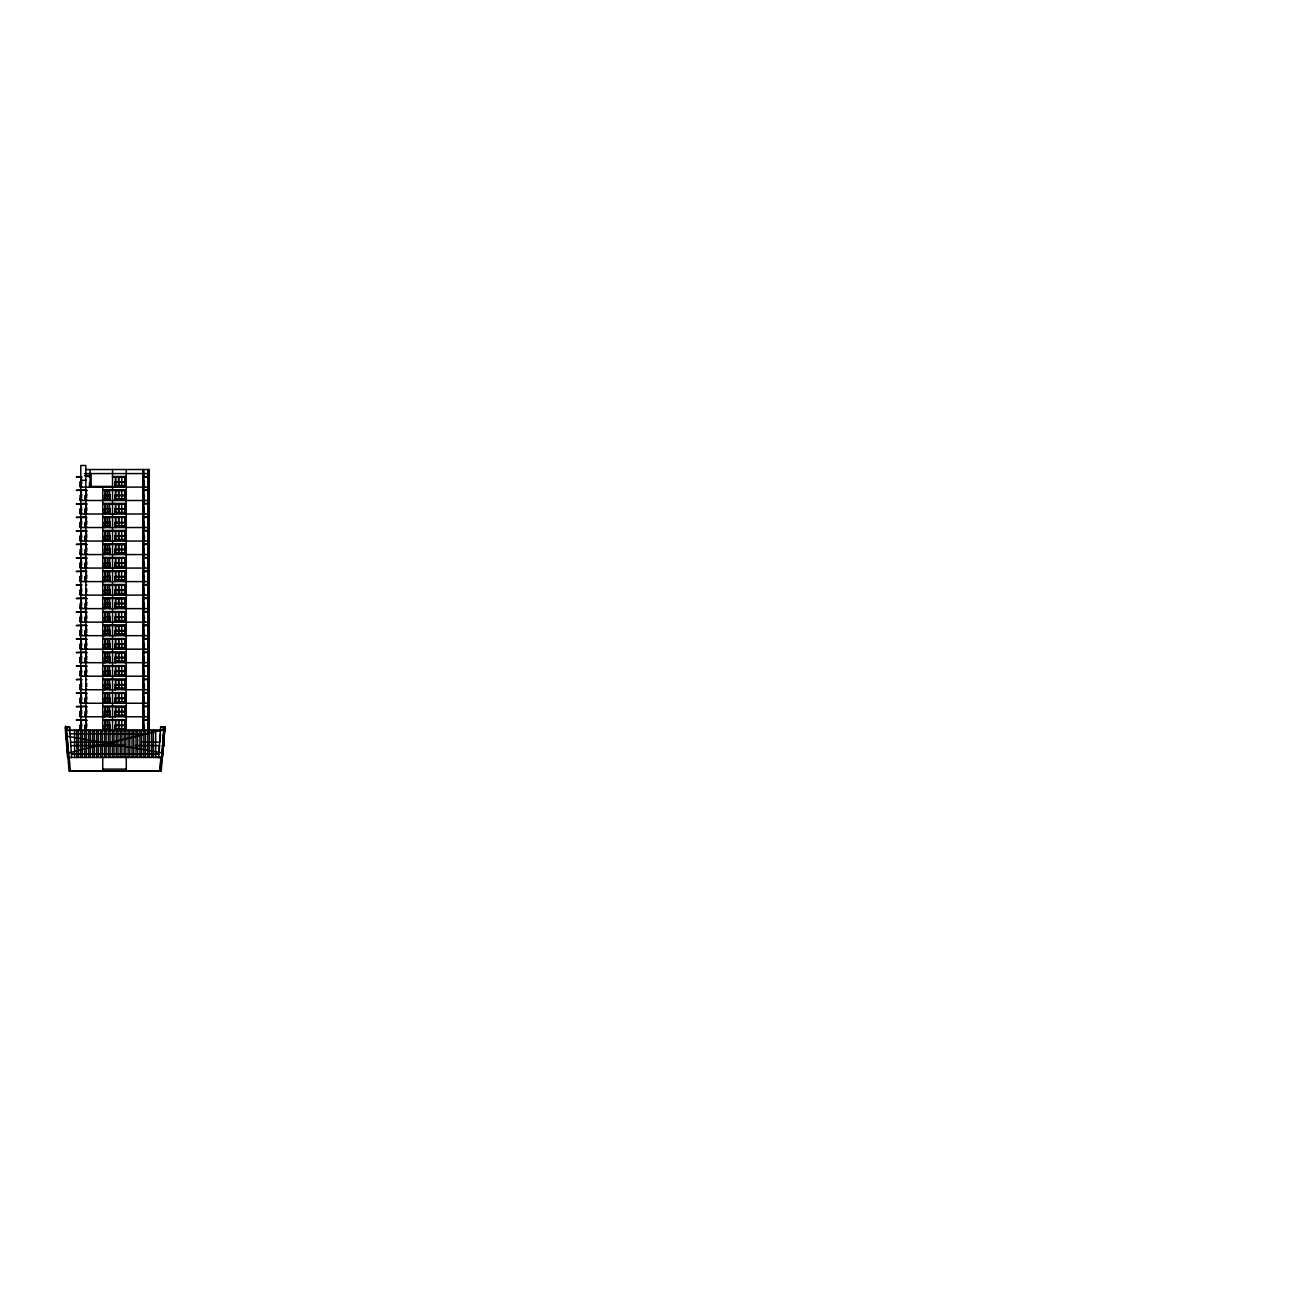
<?xml version="1.0" encoding="UTF-8"?>
<svg xmlns="http://www.w3.org/2000/svg" width="1304" height="1304" viewBox="0 0 1304 1304"><rect width="100%" height="100%" fill="white"/><g stroke="black" fill="none" stroke-linecap="round" stroke-linejoin="round"><path stroke-width="1.5" d="M67.172 730.273C63.505 730.582 67.645 722.807 66.471 730.436L164.646 730.452L162.886 752.995L66.944 736.206L68.444 752.978L164.516 729.311L161.223 770.925L69.063 770.925L65.559 726.002M67.172 730.387L67.172 727.029M69.275 757.477L67.564 757.51L65.2 727.241L69.568 727.029L71.671 757.477L68.004 757.477L66.162 733.842M69.829 733.744L148.379 733.744M70.481 742.269L117.181 742.221M70.742 745.627L125.233 745.595L94.964 745.481M160.816 759.596L162.103 759.694L164.956 727.078L163.864 727.029L162.299 757.477L158.632 757.428M158.892 753.957L71.41 754.071L158.876 754.071L159.544 745.595L135.323 745.595M160.49 733.793L159.805 742.221L141.533 742.221M161.028 757.477L162.299 757.477L160.914 757.428L159.952 770.827L160.962 757.901M68.02 757.477L161.712 757.428L164.125 727.029L160.767 727.078L164.695 727.078L162.821 753.419L163.864 730.387L162.299 757.477L160.995 757.331L162.283 757.461M163.147 730.387L163.147 727.029M163.326 730.273L164.646 730.436L164.125 727.029L164.956 727.078L163.603 736.189M158.632 757.477L160.636 727.013L164.956 727.078M162.658 752.995L163.619 744.502M162.886 752.995L163.619 742.009M162.315 750.68L162.918 743.916M162.821 753.419L163.848 742.025M162.609 753.402L162.674 745.595M66.732 733.744L67.433 733.647M66.895 745.986L68.362 745.481M66.455 727.078L65.64 727.062L69.568 727.029L65.64 727.078L69.568 727.078L69.568 730.436M66.7 743.557L66.993 744.454M68.444 762.97L69.715 762.775M85.852 469.522L149.259 469.522L149.259 730.273M84.516 473.58L149.259 473.58M84.613 475.504L90.123 475.504M85.053 475.944L90.123 475.944M80.783 476.514L76.268 476.971L81.793 476.971M112.535 476.514L126.276 476.514M143.847 476.514L149.259 476.514M86.178 475.944L90.123 476.971M112.535 476.971L126.276 476.971M142.837 476.971L149.259 476.971M80.783 477.182L81.793 477.182M142.837 477.182L143.847 477.182M80.783 480.279L85.852 480.279M80.783 481.013L81.793 481.013M142.837 481.013L143.847 481.013M148.249 481.013L149.259 481.013M80.783 481.698L80.098 487.109L149.259 487.109M115.388 481.698L114.801 487.109M125.005 481.698L125.608 487.109M80.098 481.926L80.098 485.968M115.388 481.926L125.005 481.926M143.847 481.926L144.532 487.109M80.098 482.366L81.793 482.366M114.801 482.366L125.608 482.366M142.837 482.366L144.532 482.366M148.249 482.366L149.259 482.366M142.837 482.936L143.847 482.936M80.783 483.719L81.793 483.719M148.249 483.719L149.259 483.719M142.837 484.289L143.847 484.289M89.78 485.528L89.454 487.109M114.801 485.528L125.608 485.528M89.454 485.968L89.569 482.366M114.801 485.968L125.005 485.968M80.098 486.425L81.793 486.425M91.133 486.425L112.535 486.425M114.801 486.425L125.005 486.425M142.837 486.425L144.532 486.425M85.852 489.913L76.268 490.353L86.863 490.353M102.739 489.913L126.276 489.913M143.847 489.913L149.259 489.913M102.739 490.353L126.276 490.353M142.837 490.353L149.259 490.353M80.783 490.581L81.793 490.581M85.852 490.581L86.863 490.581M142.837 490.581L143.847 490.581M80.783 494.412L81.793 494.412M85.852 494.412L86.863 494.412M142.837 494.412L143.847 494.412M148.249 494.412L149.259 494.412M80.783 495.08L80.098 500.491L149.259 500.491M85.852 495.08L85.167 495.764L86.863 495.764M143.847 495.308L144.532 500.491M80.098 495.764L81.793 495.764M104.483 495.764L110.237 495.764M114.801 495.764L125.608 495.764M142.837 495.764L144.532 495.764M148.249 495.764L149.259 495.764M142.837 496.319L143.847 496.319M80.783 497.117L81.793 497.117M85.852 497.117L86.863 497.117M148.249 497.117L149.259 497.117M142.837 497.688L143.847 497.688M85.51 498.91L85.167 500.491M104.483 498.91L110.237 498.91M114.801 498.91L125.608 498.91M80.098 499.367L80.555 495.308M85.167 499.367L85.624 495.308M104.483 499.367L109.911 499.367M114.801 499.367L125.005 499.367M80.783 499.595L81.793 499.595M80.098 499.823L81.793 499.823M85.167 499.823L86.863 499.823M104.483 499.823L110.237 499.823M114.801 499.823L125.005 499.823M142.837 499.823L144.532 499.823M85.852 503.425L76.268 503.866L86.863 503.866M102.739 503.425L126.276 503.425M143.847 503.425L149.259 503.425M102.739 503.866L126.276 503.866M142.837 503.866L149.259 503.866M80.783 504.094L81.793 504.094M85.852 504.094L86.863 504.094M142.837 504.094L143.847 504.094M80.783 507.924L81.793 507.924M85.852 507.924L86.863 507.924M142.837 507.924L143.847 507.924M148.249 507.924L149.259 507.924M80.783 508.609L80.098 514.004L149.259 514.004M85.852 508.609L85.167 509.277L86.863 509.277M115.388 508.609L114.801 514.004M125.005 508.609L125.608 514.004M80.098 508.837L80.098 512.879M85.167 508.837L85.167 512.879M104.809 508.837L109.911 508.837M115.388 508.837L125.005 508.837M143.847 508.837L144.532 514.004M80.098 509.277L81.793 509.277M104.483 509.277L110.237 509.277M114.801 509.277L125.608 509.277M143.847 509.277L144.19 512.879M148.249 509.277L149.259 509.277M142.837 509.831L143.847 509.831M80.783 510.63L81.793 510.63M85.852 510.63L86.863 510.63M148.249 510.63L149.259 510.63M142.837 511.201L143.847 511.201M85.51 512.439L85.167 514.004M104.483 512.439L110.237 512.439M114.801 512.439L125.608 512.439M104.483 512.879L109.911 512.879M114.801 512.879L125.005 512.879M80.783 513.108L81.793 513.108M80.098 513.336L81.793 513.336M85.167 513.336L86.863 513.336M104.483 513.336L110.237 513.336M114.801 513.336L125.005 513.336M142.837 513.336L144.532 513.336M85.852 516.938L76.268 517.395L86.863 517.623M102.739 516.938L126.276 516.938M143.847 516.938L149.259 516.938M102.739 517.395L126.276 517.395M142.837 517.395L149.259 517.395M80.783 521.453L81.793 521.453M85.852 521.453L86.863 521.453M142.837 521.453L143.847 521.453M148.249 521.453L149.259 521.453M80.783 522.122L80.098 527.533L149.259 527.533M85.852 522.122L85.167 522.79L86.863 522.79M115.388 522.122L114.801 527.533M125.005 522.122L125.608 527.533M80.098 522.35L80.098 526.409M85.167 522.35L85.167 526.409M104.809 522.35L109.911 522.35M115.388 522.35L125.005 522.35M143.847 522.35L144.532 527.533M80.098 522.79L81.793 522.79M104.483 522.79L110.237 522.79M114.801 522.79L125.608 522.79M142.837 522.79L144.532 522.79M148.249 522.79L149.259 522.79M142.837 523.36L143.847 523.36M80.783 524.143L81.793 524.143M85.852 524.143L86.863 524.143M148.249 524.143L149.259 524.143M142.837 524.713L143.847 524.713M85.51 525.952L85.167 527.533M104.483 525.952L110.237 525.952M114.801 525.952L125.608 525.952M104.483 526.409L109.911 526.409M114.801 526.409L125.005 526.409M80.098 526.849L81.793 526.849M85.167 526.849L86.863 526.849M104.483 526.849L110.237 526.849M114.801 526.849L125.005 526.849M142.837 526.849L144.532 526.849M85.852 530.451L76.268 530.907L86.863 530.907M102.739 530.451L126.276 530.451M143.847 530.451L149.259 530.451M102.739 530.907L126.276 530.907M142.837 530.907L149.259 530.907M80.783 531.135L81.793 531.135M85.852 531.135L86.863 531.135M142.837 531.135L143.847 531.135M80.783 534.966L81.793 534.966M85.852 534.966L86.863 534.966M142.837 534.966L143.847 534.966M148.249 534.966L149.259 534.966M80.783 535.634L80.098 541.046L149.259 541.046M85.852 535.634L85.167 536.319L86.863 536.319M115.388 535.634L114.801 541.046M125.005 535.634L125.608 541.046M80.098 535.862L80.098 539.921M85.167 535.862L85.167 539.921M104.809 535.862L109.911 535.862M115.388 535.862L125.005 535.862M143.847 535.862L144.532 541.046M80.098 536.319L81.793 536.319M104.483 536.319L110.237 536.319M114.801 536.319L125.608 536.319M142.837 536.319L144.532 536.319L144.19 539.921M148.249 536.319L149.259 536.319M142.837 536.873L143.847 536.873M80.783 537.672L81.793 537.672M85.852 537.672L86.863 537.672M148.249 537.672L149.259 537.672M142.837 538.226L143.847 538.226M85.51 539.465L85.167 541.046M104.483 539.465L110.237 539.465M114.801 539.465L125.608 539.465M80.783 540.149L81.793 540.149M104.483 539.921L109.911 539.921M114.801 539.921L125.005 539.921M80.098 540.361L81.793 540.361M85.167 540.361L86.863 540.361M104.483 540.361L110.237 540.361M114.801 540.361L125.005 540.361M142.837 540.361L144.532 540.361M85.852 543.98L76.268 544.42L86.863 544.42M102.739 543.98L126.276 543.98M143.847 543.98L149.259 543.98M102.739 544.42L126.276 544.42M142.837 544.42L149.259 544.42M80.783 544.648L81.793 544.648M85.852 544.648L86.863 544.648M142.837 544.648L143.847 544.648M80.783 548.479L81.793 548.479M85.852 548.479L86.863 548.479M142.837 548.479L143.847 548.479M148.249 548.479L149.259 548.479M80.783 549.147L80.098 554.559L149.259 554.559M85.852 549.147L85.167 549.832L86.863 549.832M143.847 549.375L144.532 554.559M80.098 549.832L81.793 549.832M104.483 549.832L110.237 549.832M114.801 549.832L125.608 549.832M148.249 549.832L149.259 549.832M142.837 550.386L143.847 550.386M80.783 551.184L81.793 551.184M85.852 551.184L86.863 551.184M148.249 551.184L149.259 551.184M142.837 551.755L143.847 551.755M85.51 552.977L85.167 554.559M104.483 552.977L110.237 552.977M114.801 552.977L125.608 552.977M80.098 553.434L80.555 549.375M85.167 553.434L85.624 549.375M104.483 553.434L109.911 553.434M114.801 553.434L125.005 553.434M80.783 553.662L81.793 553.662M85.852 553.662L86.863 553.662M142.837 553.662L143.847 553.662M80.098 553.89L81.793 553.89M85.167 553.89L86.863 553.89M104.483 553.89L110.237 553.89M114.801 553.89L125.005 553.89M142.837 553.89L144.532 553.89M85.852 557.493L76.268 557.933L86.863 557.933M102.739 557.493L126.276 557.493M143.847 557.493L149.259 557.493M102.739 557.933L126.276 557.933M142.837 557.933L149.259 557.933M80.783 558.161L81.793 558.161M85.852 558.161L86.863 558.161M142.837 558.161L143.847 558.161M80.783 561.991L81.793 561.991M85.852 561.991L86.863 561.991M142.837 561.991L143.847 561.991M148.249 561.991L149.259 561.991M80.783 562.676L80.098 568.071L149.259 568.071M85.852 562.676L85.167 563.344L86.863 563.344M115.388 562.676L114.801 568.071M125.005 562.676L125.608 568.071M80.098 562.904L80.098 566.947M85.167 562.904L85.167 566.947M104.809 562.904L109.911 562.904M115.388 562.904L125.005 562.904M143.847 562.904L144.532 568.071M80.098 563.344L81.793 563.344M104.483 563.344L110.237 563.344M114.801 563.344L125.608 563.344M142.837 563.344L144.532 563.344M148.249 563.344L149.259 563.344M142.837 563.898L143.847 563.898M80.783 564.697L81.793 564.697M85.852 564.697L86.863 564.697M148.249 564.697L149.259 564.697M142.837 565.268L143.847 565.268M85.51 566.506L85.167 568.071M104.483 566.506L110.237 566.506M114.801 566.506L125.608 566.506M104.483 566.947L109.911 566.947M114.801 566.947L125.005 566.947M80.098 567.403L81.793 567.403M85.167 567.403L86.863 567.403M104.483 567.403L110.237 567.403M114.801 567.403L125.005 567.403M142.837 567.403L144.532 567.403M85.852 571.005L76.268 571.462L86.863 571.462M102.739 571.005L126.276 571.005M143.847 571.005L149.259 571.005M102.739 571.462L126.276 571.462M142.837 571.69L149.259 571.462M80.783 575.52L81.793 575.52M85.852 575.52L86.863 575.52M142.837 575.52L143.847 575.52M148.249 575.52L149.259 575.52M80.783 576.189L80.098 581.6L149.259 581.6M85.852 576.189L85.167 576.857L86.863 576.857M115.388 576.189L114.801 581.6M125.005 576.189L125.608 581.6M80.098 576.417L80.098 580.476M85.167 576.417L85.167 580.476M104.809 576.417L109.911 576.417M115.388 576.417L125.005 576.417M143.847 576.417L144.532 581.6M80.098 576.857L81.793 576.857M104.483 576.857L110.237 576.857M114.801 576.857L125.608 576.857M142.837 576.857L144.532 576.857M148.249 576.857L149.259 576.857M142.837 577.428L143.847 577.428M80.783 578.21L81.793 578.21M85.852 578.21L86.863 578.21M148.249 578.21L149.259 578.21M142.837 578.78L143.847 578.78M85.51 580.019L85.167 581.6M104.483 580.019L110.237 580.019M114.801 580.019L125.608 580.019M104.483 580.476L109.911 580.476M114.801 580.476L125.005 580.476M80.098 580.916L81.793 580.916M85.167 580.916L86.863 580.916M104.483 580.916L110.237 580.916M114.801 580.916L125.005 580.916M142.837 580.916L144.532 580.916M80.783 584.518L76.268 584.974L81.793 584.974M102.739 584.518L126.276 584.518M143.847 584.518L149.259 584.518M85.852 584.974L86.863 584.974M102.739 584.974L126.276 584.974M142.837 584.974L149.259 584.974M80.783 585.203L81.793 585.203M142.837 585.203L143.847 585.203M80.783 589.033L81.793 589.033M85.852 589.033L86.863 589.033M142.837 589.033L143.847 589.033M148.249 589.033L149.259 589.033M80.783 589.701L80.098 595.113L149.259 595.113M115.388 589.701L114.801 595.113M125.005 589.701L125.608 595.113M80.098 589.93L80.098 593.988M104.809 589.93L109.911 589.93M115.388 589.93L125.005 589.93M143.847 589.93L144.532 595.113M80.098 590.386L81.793 590.386M85.852 590.386L86.863 590.386M104.483 590.386L110.237 590.386M114.801 590.386L125.608 590.386M143.847 590.386L144.19 593.988M148.249 590.386L149.259 590.386M142.837 590.94L143.847 590.94M80.783 591.739L81.793 591.739M85.852 591.739L86.863 591.739M148.249 591.739L149.259 591.739M142.837 592.293L143.847 592.293M104.483 593.532L110.237 593.532M114.801 593.532L125.608 593.532M80.783 594.216L81.793 594.216M104.483 593.988L109.911 593.988M114.801 593.988L125.005 593.988M142.837 594.216L144.532 593.988M80.098 594.428L81.793 594.428M85.852 594.428L86.863 594.428M104.483 594.428L110.237 594.428M114.801 594.428L125.005 594.428M142.837 594.428L144.532 594.428M85.852 598.047L76.268 598.487L86.863 598.487M102.739 598.047L126.276 598.047M143.847 598.047L149.259 598.047M102.739 598.487L126.276 598.487M142.837 598.487L149.259 598.487M80.783 598.715L81.793 598.715M85.852 598.715L86.863 598.715M142.837 598.715L143.847 598.715M80.783 602.546L81.793 602.546M85.852 602.546L86.863 602.546M142.837 602.546L143.847 602.546M148.249 602.546L149.259 602.546M80.783 603.214L80.098 608.626L149.259 608.626M143.847 603.442L144.532 608.626M80.098 603.899L81.793 603.899M86.863 603.899L85.167 603.214M104.483 603.899L110.237 603.899M114.801 603.899L125.608 603.899M142.837 603.899L144.532 603.899M148.249 603.899L149.259 603.899M142.837 604.453L143.847 604.453M80.783 605.252L81.793 605.252M85.852 605.252L86.863 605.252M148.249 605.252L149.259 605.252M142.837 605.822L143.847 605.822M85.51 607.045L85.167 608.626M104.483 607.045L110.237 607.045M114.801 607.045L125.608 607.045M80.098 607.501L80.555 603.442M85.167 607.501L85.624 603.442M104.483 607.501L109.911 607.501M114.801 607.501L125.005 607.501M80.783 607.729L81.793 607.729M80.098 607.957L81.793 607.957M85.167 607.957L86.863 607.957M104.483 607.957L110.237 607.957M114.801 607.957L125.005 607.957M142.837 607.957L144.532 607.957M85.852 611.56L76.268 612L86.863 612M102.739 611.56L126.276 611.56M143.847 611.56L149.259 611.56M102.739 612L126.276 612M142.837 612L149.259 612M80.783 612.228L81.793 612.228M85.852 612.228L86.863 612.228M142.837 612.228L143.847 612.228M80.783 616.058L81.793 616.058M85.852 616.058L86.863 616.058M142.837 616.058L143.847 616.058M148.249 616.058L149.259 616.058M80.783 616.743L80.098 622.138L149.259 622.138M85.852 616.743L85.167 617.411L86.863 617.411M115.388 616.743L114.801 622.138M125.005 616.743L125.608 622.138M80.098 616.971L80.098 621.014M85.167 616.971L85.167 621.014M104.809 616.971L109.911 616.971M115.388 616.971L125.005 616.971M143.847 616.971L144.532 622.138M80.098 617.411L81.793 617.411M104.483 617.411L110.237 617.411M114.801 617.411L125.608 617.411M142.837 617.411L144.532 617.411L144.19 621.014M148.249 617.411L149.259 617.411M142.837 617.966L143.847 617.966M80.783 618.764L81.793 618.764M85.852 618.764L86.863 618.764M148.249 618.764L149.259 618.764M142.837 619.335L143.847 619.335M85.51 620.574L85.167 622.138M104.483 620.574L110.237 620.574M114.801 620.574L125.608 620.574M104.483 621.014L109.911 621.014M114.801 621.014L125.005 621.014M80.783 621.242L81.793 621.242M80.098 621.47L81.793 621.47M85.167 621.47L86.863 621.47M104.483 621.47L110.237 621.47M114.801 621.47L125.005 621.47M142.837 621.47L144.532 621.47M85.852 625.072L76.268 625.529L86.863 625.529M102.739 625.072L126.276 625.072M143.847 625.072L149.259 625.072M102.739 625.529L126.276 625.529M142.837 625.529L149.259 625.529M80.783 625.757L81.793 625.757M85.852 625.757L86.863 625.757M142.837 625.757L143.847 625.757M80.783 629.571L81.793 629.571M85.852 629.571L86.863 629.571M142.837 629.571L143.847 629.571M148.249 629.571L149.259 629.571M80.783 630.256L80.098 635.667L149.259 635.667M85.852 630.256L85.167 630.924L86.863 630.924M115.388 630.256L114.801 635.667M125.005 630.256L125.608 635.667M80.098 630.484L80.098 634.543M85.167 630.484L85.167 634.543M104.809 630.484L109.911 630.484M115.388 630.484L125.005 630.484M143.847 630.484L144.532 635.667M80.098 630.924L81.793 630.924M104.483 630.924L110.237 630.924M114.801 630.924L125.608 630.924M148.249 630.924L149.259 630.924M142.837 631.495L143.847 631.495M80.783 632.277L81.793 632.277M85.852 632.277L86.863 632.277M148.249 632.277L149.259 632.277M142.837 632.847L143.847 632.847M85.51 634.086L85.167 635.667M104.483 634.086L110.237 634.086M114.801 634.086L125.608 634.086M104.483 634.543L109.911 634.543M114.801 634.543L125.005 634.543M80.783 634.755L81.793 634.755M85.852 634.755L86.863 634.755M142.837 634.755L143.847 634.755M80.098 634.983L81.793 634.983M85.167 634.983L86.863 634.983M104.483 634.983L110.237 634.983M114.801 634.983L125.005 634.983M142.837 634.983L144.532 634.983M85.852 638.585L76.268 639.041L86.863 639.041M102.739 638.585L126.276 638.585M143.847 638.585L149.259 638.585M102.739 639.041L126.276 639.041M142.837 639.041L149.259 639.041M80.783 639.27L81.793 639.27M85.852 639.27L86.863 639.27M142.837 639.27L143.847 639.27M80.783 643.1L81.793 643.1M85.852 643.1L86.863 643.1M142.837 643.1L143.847 643.1M148.249 643.1L149.259 643.1M80.783 643.768L80.098 649.18L149.259 649.18M85.852 643.768L85.167 644.453L86.863 644.453M115.388 643.768L114.801 649.18M125.005 643.768L125.608 649.18M80.098 643.997L80.098 648.055M85.167 643.997L85.167 648.055M104.809 643.997L109.911 643.997M115.388 643.997L125.005 643.997M143.847 643.997L144.532 649.18M80.098 644.453L81.793 644.453M104.483 644.453L110.237 644.453M114.801 644.453L125.608 644.453M142.837 644.453L144.532 644.453L144.19 648.055M148.249 644.453L149.259 644.453M142.837 645.007L143.847 645.007M80.783 645.806L81.793 645.806M85.852 645.806L86.863 645.806M148.249 645.806L149.259 645.806M142.837 646.36L143.847 646.36M85.51 647.599L85.167 649.18M104.483 647.599L110.237 647.599M114.801 647.599L125.608 647.599M80.783 648.284L81.793 648.284M104.483 648.055L109.911 648.055M114.801 648.055L125.005 648.055M80.098 648.495L81.793 648.495M85.167 648.495L86.863 648.495M104.483 648.495L110.237 648.495M114.801 648.495L125.005 648.495M142.837 648.495L144.532 648.495M85.852 652.114L76.268 652.554L86.863 652.554M102.739 652.114L126.276 652.114M143.847 652.114L149.259 652.114M102.739 652.554L126.276 652.554M142.837 652.554L149.259 652.554M80.783 652.782L81.793 652.782M85.852 652.782L86.863 652.782M142.837 652.782L143.847 652.782M80.783 656.613L81.793 656.613M85.852 656.613L86.863 656.613M142.837 656.613L143.847 656.613M148.249 656.613L149.259 656.613M85.852 657.281L85.167 657.966L86.863 657.966M143.847 657.509L144.532 662.693M80.098 657.966L81.793 657.966M104.483 657.966L110.237 657.966M114.801 657.966L125.608 657.966M148.249 657.966L149.259 657.966M142.837 658.52L143.847 658.52M80.783 659.319L81.793 659.319M85.852 659.319L86.863 659.319M148.249 659.319L149.259 659.319M142.837 659.889L143.847 659.889M85.51 661.112L85.167 662.693M104.483 661.112L110.237 661.112M114.801 661.112L125.608 661.112M80.098 661.568L80.555 657.509M85.167 661.568L85.624 657.509M104.483 661.568L109.911 661.568M114.801 661.568L125.005 661.568M80.783 661.796L81.793 661.796M85.852 661.796L86.863 661.796M142.837 661.796L143.847 661.796M80.098 662.024L81.793 662.024M85.167 662.024L86.863 662.024M104.483 662.024L110.237 662.024M114.801 662.024L125.005 662.024M142.837 662.024L144.532 662.024M149.259 662.693L80.098 662.693L80.098 657.281M85.852 665.627L76.268 666.067L86.863 666.067M102.739 665.627L126.276 665.627M143.847 665.627L149.259 665.627M102.739 666.067L126.276 666.067M142.837 666.067L149.259 666.067M80.783 666.295L81.793 666.295M85.852 666.295L86.863 666.295M142.837 666.295L143.847 666.295M80.783 670.126L81.793 670.126M85.852 670.126L86.863 670.126M142.837 670.126L143.847 670.126M148.249 670.126L149.259 670.126M80.783 670.81L80.098 676.206L149.259 676.206M85.852 670.81L85.167 671.478L86.863 671.478M115.388 670.81L114.801 676.206M125.005 670.81L125.608 676.206M80.098 671.038L80.098 675.081M85.167 671.038L85.167 675.081M104.809 671.038L109.911 671.038M115.388 671.038L125.005 671.038M143.847 671.038L144.532 676.206M80.098 671.478L81.793 671.478M104.483 671.478L110.237 671.478M114.801 671.478L125.608 671.478M142.837 671.478L144.532 671.478L144.19 675.081M148.249 671.478L149.259 671.478M142.837 672.033L143.847 672.033M80.783 672.831L81.793 672.831M85.852 672.831L86.863 672.831M148.249 672.831L149.259 672.831M142.837 673.402L143.847 673.402M85.51 674.641L85.167 676.206M104.483 674.641L110.237 674.641M114.801 674.641L125.608 674.641M104.483 675.081L109.911 675.081M114.801 675.081L125.005 675.081M80.098 675.537L81.793 675.537M85.167 675.537L86.863 675.537M104.483 675.537L110.237 675.537M114.801 675.537L125.005 675.537M142.837 675.537L144.532 675.537M80.783 679.139L76.268 679.596L81.793 679.596M102.739 679.139L126.276 679.139M143.847 679.139L149.259 679.139M85.852 679.596L86.863 679.596M102.739 679.596L126.276 679.596M142.837 679.596L149.259 679.596M80.783 679.824L81.793 679.824M142.837 679.824L143.847 679.824M80.783 683.638L81.793 683.638M85.852 683.638L86.863 683.638M142.837 683.638L143.847 683.638M148.249 683.638L149.259 683.638M80.783 684.323L80.098 689.734L149.259 689.734M115.388 684.323L114.801 689.734M125.005 684.323L125.608 689.734M80.098 684.551L80.098 688.61M104.809 684.551L109.911 684.551M115.388 684.551L125.005 684.551M143.847 684.551L144.532 689.734M80.098 684.991L81.793 684.991M85.852 684.991L86.863 684.991M104.483 684.991L110.237 684.991M114.801 684.991L125.608 684.991M142.837 684.991L144.532 684.991L144.19 688.61M148.249 684.991L149.259 684.991M142.837 685.562L143.847 685.562M80.783 686.344L81.793 686.344M85.852 686.344L86.863 686.344M148.249 686.344L149.259 686.344M142.837 686.915L143.847 686.915M104.483 688.153L110.237 688.153M114.801 688.153L125.608 688.153M104.483 688.61L109.911 688.61M114.801 688.61L125.005 688.61M80.783 688.822L81.793 688.822M80.098 689.05L81.793 689.05M85.852 689.05L86.863 689.05M104.483 689.05L110.237 689.05M114.801 689.05L125.005 689.05M142.837 689.05L144.532 689.05M85.852 692.652L76.268 693.109L86.863 693.109M102.739 692.652L126.276 692.652M143.847 692.652L149.259 692.652M102.739 693.109L126.276 693.109M142.837 693.109L149.259 693.109M80.783 693.337L81.793 693.337M85.852 693.337L86.863 693.337M142.837 693.337L143.847 693.337M80.783 697.167L81.793 697.167M85.852 697.167L86.863 697.167M142.837 697.167L143.847 697.167M148.249 697.167L149.259 697.167M80.783 697.836L80.098 703.247L149.259 703.247M85.852 697.836L85.167 698.52L86.863 698.52M115.388 697.836L114.801 703.247M125.005 697.836L125.608 703.247M80.098 698.064L80.098 702.122M85.167 698.064L85.167 702.122M104.809 698.064L109.911 698.064M115.388 698.064L125.005 698.064M143.847 698.064L144.532 703.247M80.098 698.52L81.793 698.52M104.483 698.52L110.237 698.52M114.801 698.52L125.608 698.52M148.249 698.52L149.259 698.52M142.837 699.074L143.847 699.074M80.783 699.873L81.793 699.873M85.852 699.873L86.863 699.873M148.249 699.873L149.259 699.873M142.837 700.427L143.847 700.427M85.51 701.666L85.167 703.247M104.483 701.666L110.237 701.666M114.801 701.666L125.608 701.666M80.783 702.351L81.793 702.351M85.852 702.351L86.863 702.351M104.483 702.122L109.911 702.122M114.801 702.122L125.005 702.122M142.837 702.351L144.532 702.122M80.098 702.563L81.793 702.563M85.167 702.563L86.863 702.563M104.483 702.563L110.237 702.563M114.801 702.563L125.005 702.563M142.837 702.563L144.532 702.563M85.852 706.181L76.268 706.621L86.863 706.621M102.739 706.181L126.276 706.181M143.847 706.181L149.259 706.181M102.739 706.621L126.276 706.621M142.837 706.621L149.259 706.621M80.783 706.849L81.793 706.849M85.852 706.849L86.863 706.849M142.837 706.849L143.847 706.849M80.783 710.68L81.793 710.68M85.852 710.68L86.863 710.68M142.837 710.68L143.847 710.68M148.249 710.68L149.259 710.68M143.847 711.577L144.532 716.76M80.098 712.033L81.793 712.033M86.863 712.033L85.167 711.348M104.483 712.033L110.237 712.033M114.801 712.033L125.608 712.033M142.837 712.033L144.532 712.033M148.249 712.033L149.259 712.033M142.837 712.587L143.847 712.587M80.783 713.386L81.793 713.386M85.852 713.386L86.863 713.386M148.249 713.386L149.259 713.386M142.837 713.956L143.847 713.956M85.51 715.179L85.167 716.76M104.483 715.179L110.237 715.179M114.801 715.179L125.608 715.179M80.098 715.635L80.555 711.577M85.167 715.635L85.624 711.577M104.483 715.635L109.911 715.635M114.801 715.635L125.005 715.635M80.098 716.092L81.793 716.092M85.167 716.092L86.863 716.092M104.483 716.092L110.237 716.092M114.801 716.092L125.005 716.092M142.837 716.092L144.532 716.092M149.259 716.76L80.098 716.76L80.098 711.348M85.852 719.694L76.268 720.134L86.863 720.134M102.739 719.694L126.276 719.694M143.847 719.694L149.259 719.694M102.739 720.134L126.276 720.134M142.837 720.134L149.259 720.134M80.783 720.362L81.793 720.362M85.852 720.362L86.863 720.362M142.837 720.362L143.847 720.362M80.783 724.193L81.793 724.193M85.852 724.193L86.863 724.193M142.837 724.193L143.847 724.193M148.249 724.193L149.259 724.193M80.783 724.877L80.098 730.273M85.852 724.877L85.167 725.546L86.863 725.546M115.388 724.877L114.801 730.273M125.005 724.877L125.608 730.273M80.098 725.106L80.098 729.148M85.167 725.106L85.167 729.148M104.809 725.106L109.911 725.106M115.388 725.106L125.005 725.106M143.847 725.106L144.532 730.273M80.098 725.546L81.793 725.546M104.483 725.546L110.237 725.546M114.801 725.546L125.608 725.546M142.837 725.546L144.532 725.546L144.19 729.148M148.249 725.546L149.259 725.546M142.837 726.1L143.847 726.1M80.783 726.898L81.793 726.898M85.852 726.898L86.863 726.898M148.249 726.898L149.259 726.898M142.837 727.469L143.847 727.469M85.51 728.708L85.167 730.273M104.483 728.708L110.237 728.708M114.801 728.708L125.608 728.708M104.483 729.148L109.911 729.148M114.801 729.148L125.005 729.148M80.783 729.376L81.793 729.376M80.098 729.604L81.793 729.604M85.167 729.604L86.863 729.604M104.483 729.604L110.237 729.604M114.801 729.604L125.005 729.604M142.837 729.604L144.532 729.604M69.177 730.273L161.125 730.273M67.661 752.848L67.726 753.712M102.739 769.115L126.276 769.115M69.063 770.827L161.223 770.827M155.518 757.314L162.299 757.477M160.571 762.775L161.843 762.97M163.522 745.774L161.973 745.481M70.351 770.827L66.194 727.029M155.698 730.387L155.698 757.461M153.448 730.387L153.448 757.461M151.753 730.387L151.753 757.461M149.504 730.387L149.504 757.461M148.249 469.522L148.249 730.273M148.02 469.522L148.02 730.273M147.808 730.387L147.808 757.461M145.559 730.387L145.559 757.461M144.19 482.366L144.19 485.968M144.19 495.764L144.19 499.367M144.19 522.79L144.19 526.409M144.19 549.832L144.19 553.434M144.19 563.344L144.19 566.947M144.19 576.857L144.19 580.476M144.19 603.899L144.19 607.501M144.19 630.924L144.19 634.543M144.19 657.966L144.19 661.568M144.19 698.52L144.19 702.122M144.19 712.033L144.19 715.635M143.847 469.522L143.864 757.461M143.342 477.182L143.342 482.594M143.342 490.581L143.342 495.993M143.342 504.094L143.342 509.505M143.342 517.623L143.342 523.018M143.342 531.135L143.342 536.547M143.342 544.648L143.342 550.06M143.342 558.161L143.342 563.572M143.342 571.69L143.342 577.085M143.342 585.203L143.342 590.598M143.342 598.715L143.342 604.127M143.342 612.228L143.342 617.64M143.342 625.757L143.342 631.152M143.342 639.27L143.342 644.665M143.342 652.782L143.342 658.194M143.342 666.295L143.342 671.707M143.342 679.824L143.342 685.219M143.342 693.337L143.342 698.732M143.342 706.849L143.342 712.261M143.342 720.362L143.342 725.774M142.837 469.522L142.837 730.273M141.614 730.387L141.614 757.461M139.935 730.387L139.935 757.461M137.67 730.387L137.67 757.461M135.991 730.387L135.991 757.461M133.741 730.387L133.741 757.461M132.046 730.387L132.046 757.461M129.797 730.387L129.797 757.461M128.102 730.387L128.102 757.461M126.276 469.522L126.276 730.273M126.276 757.314L126.276 770.827M125.852 730.387L125.852 757.461M125.608 500.491L125.608 495.08L114.801 495.08L114.801 500.491M125.608 554.559L125.608 549.147L114.801 549.147L114.801 554.559M125.608 608.626L125.608 603.214L114.801 603.214L114.801 608.626M125.608 662.693L125.608 657.281L114.801 657.281L114.801 662.693M125.608 716.76L125.608 711.348L114.801 711.348L114.801 716.76M124.923 476.971L124.923 487.109M124.923 490.353L124.923 500.491M124.923 503.866L124.923 514.004M124.923 517.395L124.923 527.533M124.923 530.907L124.923 541.046M124.923 544.42L124.923 554.559M124.923 557.933L124.923 568.071M124.923 571.462L124.923 581.6M124.923 584.974L124.923 595.113M124.923 598.487L124.923 608.626M124.923 612L124.923 622.138M124.923 625.529L124.923 635.667M124.923 639.041L124.923 649.18M124.923 652.554L124.923 662.693M124.923 666.067L124.923 676.206M124.923 679.596L124.923 689.734M124.923 693.109L124.923 703.247M124.923 706.621L124.923 716.76M124.923 720.134L124.923 730.273M124.711 517.623L124.711 526.62M124.711 540.149L124.711 531.135L115.697 531.135L115.697 540.149M124.711 571.69L124.711 580.688M124.711 594.216L124.711 585.203L115.697 585.203L115.697 594.216M124.711 648.284L124.711 639.27L115.697 639.27L115.697 648.284M124.711 702.351L124.711 693.337L115.697 693.337L115.697 702.351M124.157 730.387L124.157 757.461M121.908 730.387L121.908 757.461M121.859 477.182L121.631 486.196M121.631 490.581L121.859 499.595M121.631 504.094L121.859 513.108M121.859 517.623L121.631 526.62M121.631 531.135L121.859 540.149M121.631 544.648L121.631 553.662M121.631 558.161L121.631 567.175M121.631 571.69L121.631 580.688M121.631 585.203L121.631 594.216M121.631 598.715L121.631 607.729M121.631 612.228L121.631 621.242M121.631 625.757L121.859 634.755M121.631 639.27L121.859 648.284M121.631 652.782L121.859 661.796M121.631 666.295L121.859 675.309M121.631 679.824L121.859 688.822M121.631 693.337L121.859 702.351M121.859 706.849L121.859 715.863M121.859 720.362L121.631 729.376M120.212 730.387L120.212 757.461M118.778 477.182L118.778 486.196M118.778 490.581L118.778 499.595M118.778 504.094L118.778 513.108M118.778 517.623L118.778 526.62M118.778 531.135L118.778 540.149M118.778 544.648L118.778 553.662M118.778 558.161L118.778 567.175M118.778 571.69L118.778 580.688M118.778 585.203L118.778 594.216M118.778 598.715L118.778 607.729M118.778 612.228L118.778 621.242M118.778 625.757L118.778 634.755M118.778 639.27L118.778 648.284M118.778 652.782L118.778 661.796M118.778 666.295L118.778 675.309M118.778 679.824L118.778 688.822M118.778 693.337L118.778 702.351M118.778 706.849L118.778 715.863M118.778 720.362L118.778 729.376M118.55 477.182L118.55 486.196M118.55 490.581L118.55 499.595M118.55 504.094L118.55 513.108M118.55 517.623L118.55 526.62M118.55 531.135L118.55 540.149M118.55 544.648L118.55 553.662M118.55 558.161L118.55 567.175M118.55 571.69L118.55 580.688M118.55 585.203L118.55 594.216M118.55 598.715L118.55 607.729M118.55 612.228L118.55 621.242M118.55 625.757L118.55 634.755M118.55 639.27L118.55 648.284M118.55 652.782L118.55 661.796M118.55 666.295L118.55 675.309M118.55 679.824L118.55 688.822M118.55 693.337L118.55 702.351M118.55 706.849L118.55 715.863M118.55 720.362L118.55 729.376M117.963 730.387L117.963 757.461M116.268 730.387L116.268 757.461M115.697 517.623L115.697 526.62M115.697 571.69L115.697 580.688M115.469 476.971L115.469 487.109M115.469 490.353L115.469 500.491M115.469 503.866L115.469 514.004M115.469 517.395L115.469 527.533M115.469 530.907L115.469 541.046M115.469 544.42L115.469 554.559M115.469 557.933L115.469 568.071M115.469 571.462L115.469 581.6M115.469 584.974L115.469 595.113M115.469 598.487L115.469 608.626M115.469 612L115.469 622.138M115.469 625.529L115.469 635.667M115.469 639.041L115.469 649.18M115.469 652.554L115.469 662.693M115.469 666.067L115.469 676.206M115.469 679.596L115.469 689.734M115.469 693.109L115.469 703.247M115.469 706.621L115.469 716.76M115.469 720.134L115.469 730.273M114.019 730.387L114.019 757.461M112.535 469.522L112.535 730.273M112.34 730.387L112.34 757.461M110.237 500.491L110.237 495.08L104.483 495.08L104.483 500.491M110.237 514.004L110.237 508.609L109.911 513.336M110.237 527.533L110.237 522.122L109.911 526.849M110.237 541.046L110.237 535.634L109.911 540.361M110.237 554.559L110.237 549.147L104.483 549.147L104.483 554.559M110.237 568.071L110.237 562.676L109.911 567.403M110.237 581.6L110.237 576.189L109.911 580.916M110.237 595.113L110.237 589.701L109.911 594.428M110.237 608.626L110.237 603.214L104.483 603.214L104.483 608.626M110.237 622.138L110.237 616.743L109.911 621.47M110.237 635.667L110.237 630.256L109.911 634.983M110.237 649.18L110.237 643.768L109.911 648.495M110.237 662.693L110.237 657.281L104.483 657.281L104.483 662.693M110.237 676.206L110.237 670.81L109.911 675.537M110.237 689.734L110.237 684.323L109.911 689.05M110.237 703.247L110.237 697.836L109.911 702.563M110.237 716.76L110.237 711.348L104.483 711.348L104.483 716.76M110.237 730.273L110.237 724.877L109.911 729.604M110.074 730.387L110.074 757.461M109.911 495.08L109.911 499.823M109.911 549.147L109.911 553.89M109.911 603.214L109.911 607.957M109.911 657.281L109.911 662.024M109.911 711.348L109.911 716.092M109.552 490.353L109.552 500.491M109.552 503.866L109.552 514.004M109.552 517.395L109.552 527.533M109.552 530.907L109.552 541.046M109.552 544.42L109.552 554.559M109.552 557.933L109.552 568.071M109.552 571.462L109.552 581.6M109.552 584.974L109.552 595.113M109.552 598.487L109.552 608.626M109.552 612L109.552 622.138M109.552 625.529L109.552 635.667M109.552 639.041L109.552 649.18M109.552 652.554L109.552 662.693M109.552 666.067L109.552 676.206M109.552 679.596L109.552 689.734M109.552 693.109L109.552 703.247M109.552 706.621L109.552 716.76M109.552 720.134L109.552 730.273M109.324 517.623L109.324 526.62M109.324 540.149L109.324 531.135L105.38 531.135L105.38 540.149M109.324 571.69L109.324 580.688M109.324 594.216L109.324 585.203L105.38 585.203L105.38 594.216M109.324 648.284L109.324 639.27L105.38 639.27L105.38 648.284M109.324 702.351L109.324 693.337L105.38 693.337L105.38 702.351M108.395 730.387L108.395 757.461M107.254 490.581L107.254 499.595M107.254 504.094L107.466 513.108M107.254 517.623L107.254 526.62M107.466 531.135L107.254 540.149M107.254 544.648L107.254 553.662M107.466 558.161L107.254 567.175M107.466 571.69L107.254 580.688M107.466 585.203L107.254 594.216M107.254 598.715L107.254 607.729M107.466 612.228L107.466 621.242M107.254 625.757L107.466 634.755M107.466 639.27L107.466 648.284M107.254 652.782L107.466 661.796M107.466 666.295L107.466 675.309M107.254 679.824L107.466 688.822M107.466 693.337L107.254 702.351M107.466 706.849L107.254 715.863M107.254 720.362L107.466 729.376M106.129 730.387L106.129 757.461M105.38 517.623L105.38 526.62M105.38 571.69L105.38 580.688M105.168 490.353L105.168 500.491M105.168 503.866L105.168 514.004M105.168 517.395L105.168 527.533M105.168 530.907L105.168 541.046M105.168 544.42L105.168 554.559M105.168 557.933L105.168 568.071M105.168 571.462L105.168 581.6M105.168 584.974L105.168 595.113M105.168 598.487L105.168 608.626M105.168 612L105.168 622.138M105.168 625.529L105.168 635.667M105.168 639.041L105.168 649.18M105.168 652.554L105.168 662.693M105.168 666.067L105.168 676.206M105.168 679.596L105.168 689.734M105.168 693.109L105.168 703.247M105.168 706.621L105.168 716.76M105.168 720.134L105.168 730.273M104.809 495.08L104.809 499.823M104.809 513.336L104.483 508.609L104.483 514.004M104.809 526.849L104.483 522.122L104.483 527.533M104.809 540.361L104.483 535.634L104.483 541.046M104.809 549.147L104.809 553.89M104.809 567.403L104.483 562.676L104.483 568.071M104.809 580.916L104.483 576.189L104.483 581.6M104.809 594.428L104.483 589.701L104.483 595.113M104.809 603.214L104.809 607.957M104.809 621.47L104.483 616.743L104.483 622.138M104.809 634.983L104.483 630.256L104.483 635.667M104.809 648.495L104.483 643.768L104.483 649.18M104.809 657.281L104.809 662.024M104.809 675.537L104.483 670.81L104.483 676.206M104.809 689.05L104.483 684.323L104.483 689.734M104.809 702.563L104.483 697.836L104.483 703.247M104.809 711.348L104.809 716.092M104.809 729.604L104.483 724.877L104.45 757.461M102.739 486.979L102.739 730.273M102.739 757.314L102.739 770.827M102.201 730.387L102.201 757.461M100.506 730.387L100.506 757.461M98.256 730.387L98.256 757.461M96.561 730.387L96.561 757.461M94.312 730.387L94.312 757.461M92.617 730.387L92.617 757.461M91.133 473.58L91.133 487.109M90.367 730.387L90.367 757.461M90.123 469.522L90.123 487.109M88.672 730.387L88.672 757.461M86.357 490.581L86.357 495.993M86.357 504.094L86.357 509.505M86.357 517.623L86.357 523.018M86.357 531.135L86.357 536.547M86.357 544.648L86.357 550.06M86.357 558.161L86.357 563.572M86.357 571.69L86.357 577.085M86.357 598.715L86.357 604.127M86.357 612.228L86.357 617.64M86.357 625.757L86.357 631.152M86.357 639.27L86.357 644.665M86.357 652.782L86.357 658.194M86.357 666.295L86.357 671.707M86.357 693.337L86.357 698.732M86.357 706.849L86.357 712.261M86.357 720.362L86.357 725.774M86.423 730.387L86.423 757.461M85.852 730.273L85.852 465.479L80.783 465.479L80.799 757.461M85.282 495.764L85.282 498.91M85.282 509.277L85.282 512.439M85.282 522.79L85.282 525.952M85.282 536.319L85.282 539.465M85.282 549.832L85.282 552.977M85.282 563.344L85.282 566.506M85.282 576.857L85.282 580.019M85.282 603.899L85.282 607.045M85.282 617.411L85.282 620.574M85.282 630.924L85.282 634.086M85.282 644.453L85.282 647.599M85.282 657.966L85.282 661.112M85.282 671.478L85.282 674.641M85.282 698.52L85.282 701.666M85.282 712.033L85.282 715.179M85.282 725.546L85.282 728.708M84.727 730.387L84.727 757.461M82.478 730.387L82.478 757.461M81.288 477.182L81.288 486.196M81.288 490.581L81.288 499.595M81.288 504.094L81.288 513.108M81.288 517.623L81.288 526.62M81.288 531.135L81.288 540.149M81.288 544.648L81.288 553.662M81.288 558.161L81.288 567.175M81.288 571.69L81.288 580.688M81.288 585.203L81.288 594.216M81.288 598.715L81.288 607.729M81.288 612.228L81.288 621.242M81.288 625.757L81.288 634.755M81.288 639.27L81.288 648.284M81.288 652.782L81.288 661.796M81.288 666.295L81.288 675.309M81.288 679.824L81.288 688.822M81.288 693.337L81.288 702.351M81.288 706.849L81.288 715.863M81.288 720.362L81.288 729.376M78.533 730.387L78.533 757.461M76.854 730.387L76.854 757.461M74.605 730.387L74.605 757.461M124.711 477.182L115.697 477.182L115.697 486.196L124.711 486.196L124.711 477.182M109.324 490.581L105.38 490.581L105.38 499.595L109.324 499.595L109.324 490.581M124.711 490.581L115.697 490.581L115.697 499.595L124.711 499.595L124.711 490.581M109.324 504.094L105.38 504.094L105.38 513.108L109.324 513.108L109.324 504.094M124.711 504.094L115.697 504.094L115.697 513.108L124.711 513.108L124.711 504.094M109.324 544.648L105.38 544.648L105.38 553.662L109.324 553.662L109.324 544.648M124.711 544.648L115.697 544.648L115.697 553.662L124.711 553.662L124.711 544.648M109.324 558.161L105.38 558.161L105.38 567.175L109.324 567.175L109.324 558.161M124.711 558.161L115.697 558.161L115.697 567.175L124.711 567.175L124.711 558.161M109.324 598.715L105.38 598.715L105.38 607.729L109.324 607.729L109.324 598.715M124.711 598.715L115.697 598.715L115.697 607.729L124.711 607.729L124.711 598.715M109.324 612.228L105.38 612.228L105.38 621.242L109.324 621.242L109.324 612.228M124.711 612.228L115.697 612.228L115.697 621.242L124.711 621.242L124.711 612.228M109.324 625.757L105.38 625.757L105.38 634.755L109.324 634.755L109.324 625.757M124.711 625.757L115.697 625.757L115.697 634.755L124.711 634.755L124.711 625.757M109.324 652.782L105.38 652.782L105.38 661.796L109.324 661.796L109.324 652.782M124.711 652.782L115.697 652.782L115.697 661.796L124.711 661.796L124.711 652.782M109.324 666.295L105.38 666.295L105.38 675.309L109.324 675.309L109.324 666.295M124.711 666.295L115.697 666.295L115.697 675.309L124.711 675.309L124.711 666.295M109.324 679.824L105.38 679.824L105.38 688.822L109.324 688.822L109.324 679.824M124.711 679.824L115.697 679.824L115.697 688.822L124.711 688.822L124.711 679.824M109.324 706.849L105.38 706.849L105.38 715.863L109.324 715.863L109.324 706.849M124.711 706.849L115.697 706.849L115.697 715.863L124.711 715.863L124.711 706.849M109.324 720.362L105.38 720.362L105.38 729.376L109.324 729.376L109.324 720.362M124.711 720.362L115.697 720.362L115.697 729.376L124.711 729.376L124.711 720.362"/></g></svg>
